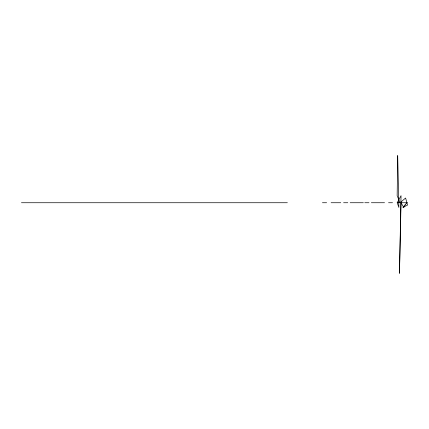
<?xml version="1.0" encoding="UTF-8"?>
<svg xmlns="http://www.w3.org/2000/svg" width="429" height="429" viewBox="0 0 429 429"><rect width="100%" height="100%" fill="white"/><g stroke="black" fill="none" stroke-linecap="round" stroke-linejoin="round"><path stroke-width="0.64" d="M21.45 202.735L287.36 202.735M322.436 202.735L326.63 202.735M331.113 202.735L340.76 202.735M343.613 202.735L347.806 202.735M350.171 202.735L363.352 202.735M364.789 202.735L368.988 202.735M371.353 202.735L384.529 202.735M388.545 202.735L392.519 202.735M397.152 202.735L407.55 202.735M397.699 155.668L397.152 195.672L400.026 202.735L405.609 198.026L407.55 205.089L402.895 207.443L406.772 202.735L403.748 207.443L401.035 202.735L399.479 273.332L401.035 195.672L397.233 202.735L398.863 207.443L397.699 155.668"/></g></svg>
